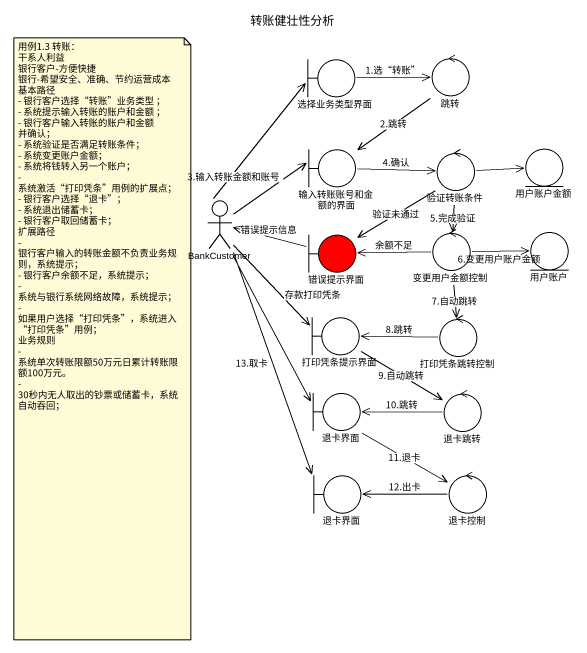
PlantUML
@startuml
title 转账健壮性分析
boundary 选择业务类型界面
control 跳转
boundary 输入转账账号和金额的界面
control 验证转账条件
entity 用户账户金额
actor BankCustomer
boundary 错误提示界面 #FF0000
control 变更用户金额控制
entity 用户账户
boundary 打印凭条提示界面
control 打印凭条跳转控制
boundary 退卡界面
control 退卡跳转
boundary "退卡界面" as 退卡界面_2
control 退卡控制
选择业务类型界面 -right-> 跳转 : 1.选“转账”
跳转 --> 输入转账账号和金额的界面 : 2.跳转
输入转账账号和金额的界面 -right-> 验证转账条件 : 4.确认
验证转账条件 -right-> 用户账户金额
验证转账条件 --> 错误提示界面 : 验证未通过
验证转账条件 --> 变更用户金额控制 : 5.完成验证
BankCustomer -up-> 选择业务类型界面
BankCustomer -right-> 输入转账账号和金额的界面 : 3.输入转账金额和账号
BankCustomer <-right- 错误提示界面 : 错误提示信息
BankCustomer --> 打印凭条提示界面 : 存款打印凭条
BankCustomer --> 退卡界面
BankCustomer --> 退卡界面_2 : 13.取卡
变更用户金额控制 -left-> 错误提示界面 : 余额不足
变更用户金额控制 -right-> 用户账户 : 6.变更用户账户金额
变更用户金额控制 --> 打印凭条跳转控制 : 7.自动跳转
打印凭条提示界面 --> 退卡跳转 : 9.自动跳转
打印凭条跳转控制 -left-> 打印凭条提示界面 : 8.跳转
退卡界面 --> 退卡控制 : 11.退卡
退卡跳转 -left-> 退卡界面 : 10.跳转
退卡控制 -left-> 退卡界面_2 : 12.出卡
note as N1
  用例1.3 转账：
  干系人利益
  银行客户-方便快捷
  银行-希望安全、准确、节约运营成本
  基本路径
  - 银行客户选择“转账”业务类型 ；
  - 系统提示输入转账的账户和金额 ；
  - 银行客户输入转账的账户和金额 并确认；
  - 系统验证是否满足转账条件；
  - 系统变更账户金额；
  - 系统将钱转入另一个账户；
  - 系统激活“打印凭条”用例的扩展点；
  - 银行客户选择“退卡”；
  - 系统退出储蓄卡；
  - 银行客户取回储蓄卡；
  扩展路径
  - 银行客户输入的转账金额不负责业务规则，系统提示；
  - 银行客户余额不足，系统提示；
  - 系统与银行系统网络故障，系统提示；
  - 如果用户选择“打印凭条”，系统进入“打印凭条”用例；
  业务规则
  - 系统单次转账限额50万元日累计转账限额100万元。
  - 30秒内无人取出的钞票或储蓄卡，系统自动吞回；
end note
@enduml
